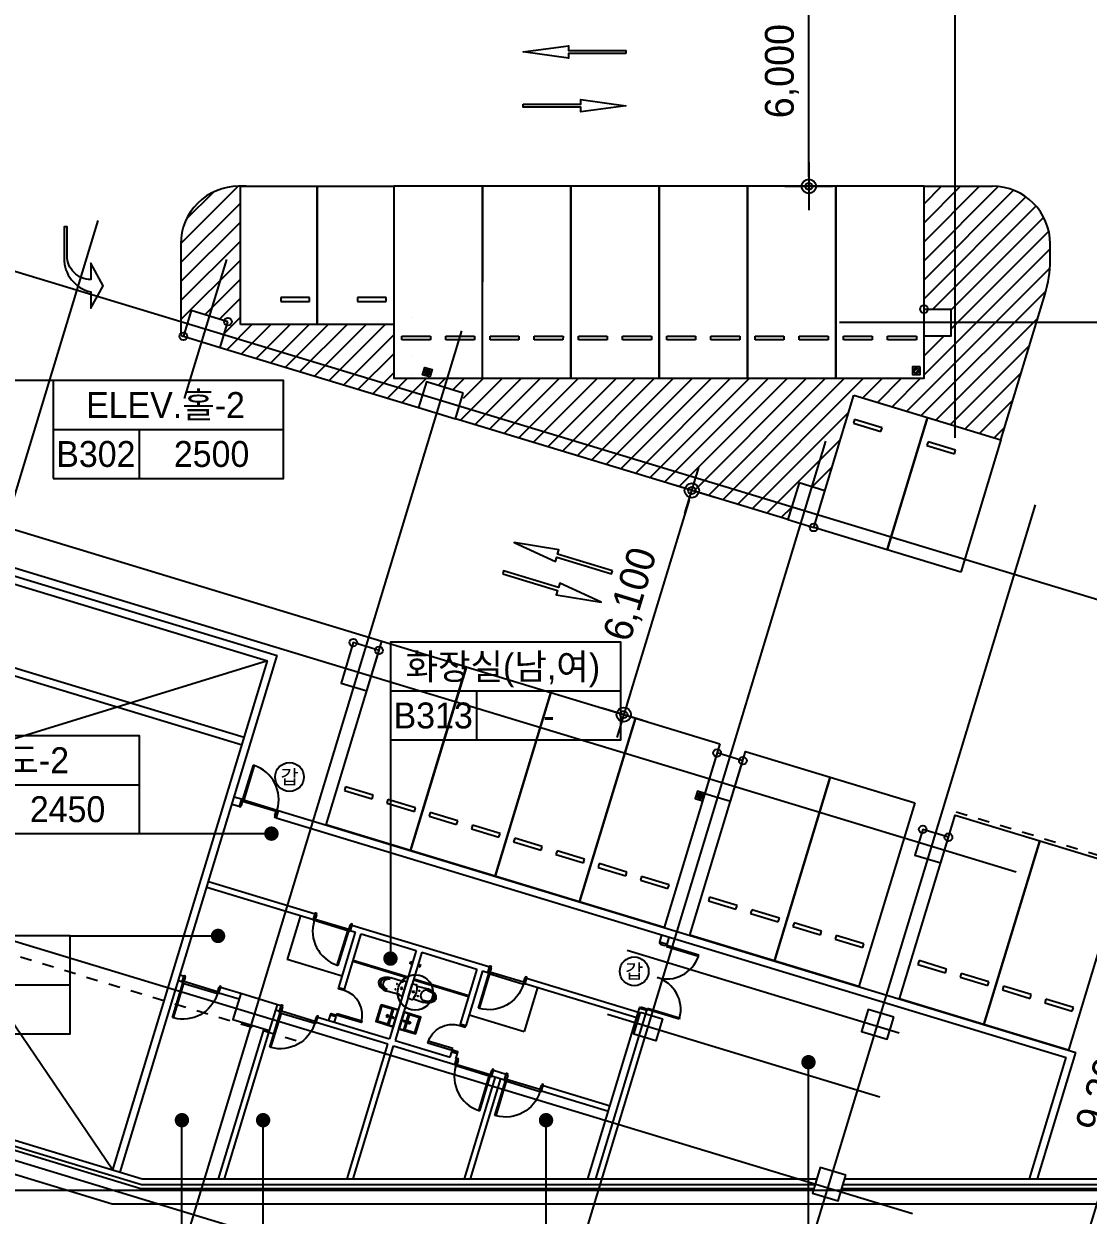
# Model space of a CAD drawing. Header units: metres. Extents: x 630750 to 860239, y 578133 to 726633.
# Drawn here: x 713767 to 741477, y 609664 to 640692 of the extents above; entities that cross this region are included whole.
import ezdxf
from ezdxf.enums import TextEntityAlignment as Align

# ---------------------------------------------------------------- set-up
doc = ezdxf.new("R2010")
doc.units = ezdxf.units.M
doc.header["$LTSCALE"] = 300
doc.linetypes.add('HIDDEN', pattern=[2, 1, -1])
doc.layers.get('Defpoints').update_dxf_attribs({"color": 8})
for name, color, linetype in [('A-CEN-1', 1, 'Continuous'), ('A-CON', 2, 'Continuous'), ('A-DIM', 7, 'Continuous'), ('A-DOR', 4, 'Continuous'), ('A-HAT-1', 9, 'Continuous'), ('A-HAT-2', 8, 'Continuous'), ('A-PARK', 4, 'Continuous'), ('A-ROM', 7, 'Continuous'), ('A-TOL', 4, 'Continuous'), ('A-WAL-BLK', 3, 'Continuous'), ('A-WAL-DW', 7, 'Continuous'), ('A-WALL-CONC', 2, 'Continuous'), ('A-코너가드', 7, 'Continuous'), ('DIM', 7, 'Continuous'), ('DOR', 4, 'Continuous'), ('PAK', 8, 'Continuous'), ('PARK-SOL', 251, 'Continuous'), ('블럭', 7, 'Continuous'), ('주차장배수', 3, 'Continuous')]:
    doc.layers.add(name, color=color, linetype=linetype)
doc.styles.add('TEXT', font='')
doc.styles.add('TEXT(돋음)', font='')
doc.styles.add('돋움', font='')
doc.styles.get('TEXT').set_extended_font_data('DotumChe')
doc.styles.get('TEXT(돋음)').set_extended_font_data('Dotum')
doc.styles.get('돋움').set_extended_font_data('Dotum')
doc.dimstyles.new('DIM250', dxfattribs={"dimscale": 250, "dimtxt": 3, "dimasz": 1, "dimexe": 2, "dimexo": 3, "dimgap": 1, "dimtad": 1, "dimdec": 0, "dimzin": 0, "dimdsep": 46, "dimlunit": 6, "dimtxsty": 'TEXT(돋음)', "dimblk": 'Z_DOT', "dimcen": 2.5, "dimdle": 2, "dimclrd": 256, "dimclre": 256, "dimclrt": 3, "dimadec": 0, "dimazin": 0, "dimtfac": 1, "dimtdec": 0, "dimtix": 1, "dimtmove": 2, "dimatfit": 3, "dimldrblk": 'Z_DOT', "dimfxl": 1, "dimtolj": 1, "dimtzin": 0, "dimarcsym": 0})

# ---------------------------------------------------------------- blocks, each defined once
blk = doc.blocks.new('sym-rom')
at = {"color": 0, "linetype": 'ByBlock'}
for p, q in [((0, 5.1), (24, 5.1)), ((9, 0), (9, 5.1))]:
    blk.add_line(p, q, dxfattribs=at)
blk.add_lwpolyline([(0, 0), (24, 0), (24, 10.2), (0, 10.2)], close=True, dxfattribs=at)
blk = doc.blocks.new('351')
at = {"ltscale": 5}
for points in [[(1383106, 4240352), (1378268, 4241613), (1378848, 4243839), (1383686, 4242578), (1383106, 4240352)], [(1379765, 4243393), (1379576, 4242667)], [(1379673, 4242642), (1379862, 4243368)], [(1379862, 4243368), (1379765, 4243393)], [(1379862, 4243368), (1379765, 4243393)], [(1379576, 4242667), (1379673, 4242642)], [(1379475, 4242280), (1379286, 4241555)], [(1379383, 4241529), (1379572, 4242255)], [(1379572, 4242255), (1379475, 4242280)], [(1379286, 4241555), (1379383, 4241529)]]:
    blk.add_lwpolyline(points, dxfattribs=at)
for points in [[(1379765, 4243393), (1379576, 4242667)], [(1379673, 4242642), (1379862, 4243368)], [(1379576, 4242667), (1379673, 4242642)], [(1379475, 4242280), (1379286, 4241555)], [(1379383, 4241529), (1379572, 4242255)], [(1379572, 4242255), (1379475, 4242280)], [(1379286, 4241555), (1379383, 4241529)]]:
    blk.add_lwpolyline(points)
blk = doc.blocks.new('세면대 B-2')
at = {"linetype": 'Continuous'}
for p, q in [((284359440, 627393399, 0), (284359440, 626938399, 0)), ((284824440, 627393399, 0), (284359440, 627393399, 0)), ((284369440, 627383399, 0), (284369440, 627263399, 0)), ((284814440, 627383399, 0), (284369440, 627383399, 0)), ((284814440, 627383399, 0), (284814440, 627263399, 0)), ((284824440, 627393399, 0), (284824440, 626938399, 0)), ((284576940, 627263399, 0), (284369440, 627263399, 0)), ((284369440, 627253399, 0), (284369440, 626938399, 0)), ((284576940, 627253399, 0), (284369440, 627253399, 0)), ((284389440, 627233399, 0), (284389440, 626958399, 0)), ((284576940, 627233399, 0), (284389440, 627233399, 0)), ((284399440, 627253399, 0), (284576940, 627253399, 0)), ((284541940, 627170819, 0), (284641940, 627170819, 0)), ((284576940, 627323399, 0), (284576940, 627216494, 0)), ((284606940, 627216494, 0), (284576940, 627216494, 0)), ((284591940, 627202414, 0), (284591940, 627120819, 0)), ((284606940, 627323399, 0), (284606940, 627216494, 0)), ((284814440, 627263399, 0), (284606940, 627263399, 0)), ((284606940, 627253399, 0), (284784440, 627253399, 0)), ((284814440, 627253399, 0), (284606940, 627253399, 0)), ((284794440, 627233399, 0), (284606940, 627233399, 0)), ((284794440, 627233399, 0), (284794440, 626958399, 0)), ((284814440, 627253399, 0), (284814440, 626938399, 0)), ((284369440, 626938399, 0), (284814440, 626938399, 0)), ((284369440, 626928399, 0), (284814440, 626928399, 0)), ((284389440, 626958399, 0), (284794440, 626958399, 0))]:
    blk.add_line(p, q, dxfattribs=at)
for centre, radius in [((284591940, 627170819, 0), 22500), ((284591940, 627323399, 0), 15000), ((284591940, 627170819, 0), 15000)]:
    blk.add_circle(centre, radius, dxfattribs=at)
for centre, start, end in [((284369440, 626938399, 0), 180, 270.0000001), ((284814440, 626938399, 0), 270.0000001, 0)]:
    blk.add_arc(centre, 10000, start, end, dxfattribs=at)
blk = doc.blocks.new('양변기-G')
for p, q in [((290422932, 639589937), (290422932, 639951695)), ((290436606, 639965369), (290534282, 639970960)), ((290559410, 639943585), (290850146, 639954663)), ((290436606, 639576263), (290534282, 639570672)), ((290559410, 639598047), (290850146, 639586970))]:
    blk.add_line(p, q)
for centre, radius in [((290508325, 639770156), 21064), ((290653041, 639842524), 9340), ((290653041, 639699108), 9340)]:
    blk.add_circle(centre, radius)
for centre, radius, start, end in [((290436606, 639951695), 13674, 90, 180), ((290534282, 639950567), 20394, 23.7325948, 96.552123), ((290132046, 639770816), 460965, 360, 24.0635358), ((290854809, 639770913), 141610, 90, 270), ((290436606, 639589937), 13674, 180, 270), ((290534282, 639591066), 20394, 263.4478769, 336.2674052), ((290132046, 639770816), 460965, 335.9364641, 360)]:
    blk.add_arc(centre, radius, start, end)
blk.add_ellipse((290845816, 639774363), major_axis=(282184, -6118), ratio=0.638977119, start_param=0.014255187, end_param=1.569302249)
at = {"extrusion": (0, 0, -1)}
for centre, major_axis, ratio, start_param, end_param in [((290858271, 639770816), (223476, 0), 0.633422492, 4.696893956, 7.869476658), ((290849069, 639770816), (223476, 0), 0.633422492, 4.73807632, 7.828294294), ((290845816, 639767270), (282184, 6118), 0.638977119, 0.014255187, 1.569302249)]:
    blk.add_ellipse(centre, major_axis=major_axis, ratio=ratio, start_param=start_param, end_param=end_param, dxfattribs=at)
blk = doc.blocks.new('Z_DOT')
at = {"layer": 'DIM', "color": 7}
for p, q in [((0, -2.5), (0, 2.5)), ((-2.5, 0), (2.5, 0))]:
    blk.add_line(p, q, dxfattribs=at)
for radius in [0.75, 0.375]:
    blk.add_circle((0, 0), radius, dxfattribs=at)
blk = doc.blocks.new('*D47')
at = {"layer": 'A-DIM', "lineweight": -2, "transparency": 16777216}
for p, q in [((742476, 617736), (744401, 617152)), ((743850, 617058), (741295, 608637)), ((739776, 608837), (741701, 608253))]:
    blk.add_line(p, q, dxfattribs=at)
at = {"layer": 'Defpoints', "color": 0, "transparency": 16777216}
for p in [(741758, 617954), (739058, 609055), (741222, 608398)]:
    blk.add_point(p, dxfattribs=at)
at = {"layer": 'A-DIM', "lineweight": -2, "transparency": 16777216, "xscale": 250, "yscale": 250, "zscale": 250}
for p, rotation in [((743923, 617297), 73.11999999999756), ((741222, 608398), 253.1199999999976)]:
    blk.add_blockref('Z_DOT', p, dxfattribs=dict(at, rotation=rotation))
at = {"layer": 'A-DIM', "color": 3, "transparency": 16777216, "insert": (741905, 613050), "char_height": 750, "attachment_point": 5, "rotation": 73.12, "style": 'TEXT(돋음)'}
blk.add_mtext('\\A1;9,300', dxfattribs=at)
blk = doc.blocks.new('D-10-18-A')
at = {"layer": 'A-DOR'}
for p, q in [((76691, 411255), (76691, 410315)), ((76721, 411255), (76691, 411255)), ((76721, 411255), (76721, 410315)), ((76691, 410315), (76721, 410315))]:
    blk.add_line(p, q, dxfattribs=at)
for points in [[(76661, 410315), (76661, 410115), (76691, 410115), (76691, 410160), (76706, 410160), (76706, 410270), (76691, 410270), (76691, 410315)], [(77661, 410315), (77661, 410115), (77631, 410115), (77631, 410160), (77616, 410160), (77616, 410270), (77631, 410270), (77631, 410315)]]:
    blk.add_lwpolyline(points, close=True, dxfattribs=at)
blk.add_arc((76691, 410315), 940, 0, 88.1729, dxfattribs=at)
at = {"layer": 'DOR', "color": 9}
for points in [[(76691, 410315), (77631, 410315)], [(77616, 410270), (76706, 410270)]]:
    blk.add_lwpolyline(points, dxfattribs=at)
blk = doc.blocks.new('*D116')
at = {"layer": 'A-DIM', "lineweight": -2, "transparency": 16777216}
for p, q in [((744625, 624817), (748464, 623653)), ((747913, 623559), (743209, 608057)), ((739776, 608837), (743614, 607672))]:
    blk.add_line(p, q, dxfattribs=at)
at = {"layer": 'Defpoints', "color": 0, "transparency": 16777216}
for p in [(743907, 625035), (739058, 609055), (743136, 607817)]:
    blk.add_point(p, dxfattribs=at)
at = {"layer": 'A-DIM', "lineweight": -2, "transparency": 16777216, "xscale": 250, "yscale": 250, "zscale": 250}
for p, rotation in [((747985, 623798), 73.12000000000133), ((743136, 607817), 253.1200000000013)]:
    blk.add_blockref('Z_DOT', p, dxfattribs=dict(at, rotation=rotation))
at = {"layer": 'A-DIM', "color": 3, "transparency": 16777216, "insert": (744893, 616010), "char_height": 750, "attachment_point": 5, "rotation": 73.12, "style": 'TEXT(돋음)'}
blk.add_mtext('\\A1;16,700', dxfattribs=at)
blk = doc.blocks.new('park_small')
at = {"layer": 'PAK', "ltscale": 5}
for p, q in [((107431, -323693), (109347, -323120)), ((109347, -323120), (110378, -326569)), ((108462, -327142), (107431, -323693)), ((110378, -326569), (108462, -327142))]:
    blk.add_line(p, q, dxfattribs=at)
at = {"layer": 'PAK'}
for points in [[(108513, -323996), (107794, -324211)], [(107794, -324211), (107823, -324307)], [(107823, -324307), (108541, -324092)], [(108541, -324092), (108513, -323996)]]:
    blk.add_lwpolyline(points, dxfattribs=at)
at = {"layer": 'PAK', "ltscale": 5}
for points in [[(108513, -323996), (107794, -324211)], [(107794, -324211), (107823, -324307)], [(107823, -324307), (108541, -324092)], [(108541, -324092), (108513, -323996)]]:
    blk.add_lwpolyline(points, dxfattribs=at)
blk = doc.blocks.new('*D120')
at = {"layer": 'A-DIM', "lineweight": -2, "transparency": 16777216}
for p, q in [((734605, 642460), (733705, 642460)), ((734205, 636710), (734205, 642210)), ((734605, 636460), (733705, 636460))]:
    blk.add_line(p, q, dxfattribs=at)
at = {"layer": 'Defpoints', "color": 0, "transparency": 16777216}
for p in [(734205, 642460), (735355, 642460), (735355, 636460)]:
    blk.add_point(p, dxfattribs=at)
at = {"layer": 'A-DIM', "lineweight": -2, "transparency": 16777216, "xscale": 250, "yscale": 250, "zscale": 250}
for p, rotation in [((734205, 642460), 90), ((734205, 636460), 270)]:
    blk.add_blockref('Z_DOT', p, dxfattribs=dict(at, rotation=rotation))
at = {"layer": 'A-DIM', "color": 3, "transparency": 16777216, "insert": (733507, 639460), "char_height": 750, "attachment_point": 5, "rotation": 90, "style": 'TEXT(돋음)'}
blk.add_mtext('\\A1;6,000', dxfattribs=at)
blk = doc.blocks.new('d-18-18')
at = {"layer": 'A-DOR'}
for p, q in [((73696, 448489), (74565, 448489)), ((73696, 448459), (73696, 448489)), ((73696, 448459), (74565, 448459)), ((74565, 448459), (74565, 448489)), ((73696, 446779), (74565, 446779)), ((73696, 446779), (73696, 446749)), ((73696, 446749), (74565, 446749)), ((74565, 446749), (74565, 446779))]:
    blk.add_line(p, q, dxfattribs=at)
for points in [[(74565, 448459), (73696, 448459)], [(74565, 446779), (73696, 446779)]]:
    blk.add_lwpolyline(points, dxfattribs=at)
for points in [[(74565, 448519), (74765, 448519), (74765, 448489), (74720, 448489), (74720, 448474), (74610, 448474), (74610, 448489), (74565, 448489)], [(74565, 446719), (74765, 446719), (74765, 446749), (74720, 446749), (74720, 446764), (74610, 446764), (74610, 446749), (74565, 446749)]]:
    blk.add_lwpolyline(points, close=True, dxfattribs=at)
for centre, start, end in [((74565, 448489), 181.9742, 270), ((74565, 446749), 90, 178.0258)]:
    blk.add_arc(centre, 870, start, end, dxfattribs=at)
blk = doc.blocks.new('DOOR-2')
at = {"layer": 'A-DOR'}
for points in [[(150, -40), (0, -40), (0, 0), (150, 0)], [(150, -750), (0, -750), (0, -710), (150, -710)], [(150, -664), (820, -664), (820, -710), (150, -710)]]:
    blk.add_lwpolyline(points, close=True, dxfattribs=at)
blk.add_arc((150, -710), 670, 0, 90, dxfattribs=at)
blk = doc.blocks.new('*D79')
at = {"layer": 'A-DIM', "lineweight": -2, "transparency": 16777216}
for p, q in [((731630, 628395), (730680, 628683)), ((731086, 628299), (729460, 622940)), ((729859, 622558), (728909, 622846))]:
    blk.add_line(p, q, dxfattribs=at)
at = {"layer": 'Defpoints', "color": 0, "transparency": 16777216}
for p in [(732348, 628177), (729387, 622701), (730577, 622340)]:
    blk.add_point(p, dxfattribs=at)
at = {"layer": 'A-DIM', "lineweight": -2, "transparency": 16777216, "xscale": 250, "yscale": 250, "zscale": 250}
for p, rotation in [((731159, 628538), 73.12000000002067), ((729387, 622701), 253.1200000000207)]:
    blk.add_blockref('Z_DOT', p, dxfattribs=dict(at, rotation=rotation))
at = {"layer": 'A-DIM', "color": 3, "transparency": 16777216, "insert": (729605, 625822), "char_height": 750, "attachment_point": 5, "rotation": 73.12, "style": 'TEXT(돋음)'}
blk.add_mtext('\\A1;6,100', dxfattribs=at)
blk = doc.blocks.new('*D63')
at = {"layer": 'A-DIM', "lineweight": -2, "transparency": 16777216}
for p, q in [((676005, 615595), (674845, 611770)), ((729950, 595571), (675229, 612176)), ((731205, 598845), (730044, 595020))]:
    blk.add_line(p, q, dxfattribs=at)
at = {"layer": 'Defpoints', "color": 0, "transparency": 16777216}
for p in [(676223, 616313), (674990, 612249), (731422, 599563)]:
    blk.add_point(p, dxfattribs=at)
at = {"layer": 'A-DIM', "lineweight": -2, "transparency": 16777216, "xscale": 250, "yscale": 250, "zscale": 250}
for p, rotation in [((674990, 612249), 163.1200016540706), ((730189, 595499), 343.1200016540706)]:
    blk.add_blockref('Z_DOT', p, dxfattribs=dict(at, rotation=rotation))
at = {"layer": 'A-DIM', "color": 3, "transparency": 16777216, "insert": (702792, 604541), "char_height": 750, "attachment_point": 5, "rotation": 343.12, "style": 'TEXT(돋음)'}
blk.add_mtext('\\A1;57,684', dxfattribs=at)

msp = doc.modelspace()

# ---------------------------------------------------------------- linework, layer by layer
at = {"layer": 'A-CEN-1', "linetype": 'Continuous'}
for p, q in [((738004.4, 708258.8), (738004.4, 629910.2)), ((694392.6, 640060), (741754.1, 625688.5)), ((707021, 606967.3), (715701.1, 635572.7)), ((686992.6, 634572.3), (739605.4, 618607.4)), ((717950.7, 630932.9), (719050.3, 634556.4)), ((716494.5, 604092.7), (725174.5, 632698.1)), ((796986.4, 632910.2), (735004.4, 632910.2)), ((725967.9, 601218), (734648, 629823.4)), ((673280.2, 629014.5), (736905, 609708)), ((731422.3, 599562.9), (740102.4, 628168.3)), ((671694.8, 623789.7), (735319.6, 604483.3)), ((796986.4, 610310.2), (703228.6, 610310.2))]:
    msp.add_line(p, q, dxfattribs=at)
at = {"layer": 'A-CEN-1'}
for p, q in [((729470.7, 616562), (736555.3, 614412.3)), ((728965.4, 614897), (736050, 612747.2))]:
    msp.add_line(p, q, dxfattribs=at)
at = {"layer": 'A-CON'}
for points in [[(719080.6, 632934.4), (718123.7, 633224.8), (717920.4, 632554.9), (718877.3, 632264.5)], [(737204.4, 633260.2), (737904.4, 633260.2), (737904.4, 632560.2), (737204.4, 632560.2)], [(725204.9, 631076), (724247.9, 631366.4), (724044.7, 630696.6), (725001.6, 630406.2)], [(733952, 628735.3), (733661.7, 627778.4), (734331.5, 627575.1), (734621.9, 628532)], [(723014.2, 624373.3), (722344.4, 624576.6), (722025, 623524), (722694.8, 623320.7)], [(732487.7, 621498.7), (731817.8, 621701.9), (731498.4, 620649.3), (732168.3, 620446.1)], [(737840.5, 619508.7), (737170.6, 619711.9), (736967.4, 619042.1), (737637.2, 618838.8)], [(720370.3, 615143.4), (719413.3, 615433.8), (719210.1, 614763.9), (720167, 614473.5)], [(736417.7, 614819.8), (735747.8, 615023), (735573.6, 614448.9), (736243.4, 614245.6)], [(735169.1, 610705.1), (734499.2, 610908.3), (734296, 610238.5), (734965.8, 610035.2)]]:
    msp.add_lwpolyline(points, close=True, dxfattribs=at)
at = {"layer": 'A-HAT-1', "color": 8, "linetype": 'Continuous'}
for p, q in [((703699.1, 629084.8), (716086.5, 610841.5)), ((720111.1, 624104.7), (696469.8, 616794.1))]:
    msp.add_line(p, q, dxfattribs=at)
at = {"layer": 'A-HAT-1', "linetype": 'HIDDEN'}
for p, q in [((679804.4, 626669), (720891.7, 614201.4)), ((738040.2, 620166.8), (746102.1, 617720.5))]:
    msp.add_line(p, q, dxfattribs=at)
at = {"layer": 'A-HAT-2'}
for p, q in [((719554.5, 636460.2), (719353.6, 636460.2)), ((737204.5, 636460.2), (738988.4, 636460.2)), ((717854.5, 634960.2), (717854.5, 632626.8)), ((740488.4, 634529.5), (740488.4, 634960.2)), ((739204.5, 629858.5), (740357.7, 633659)), ((717904.2, 632559.8), (717920.4, 632554.9)), ((718877.3, 632264.5), (724044.7, 630696.6)), ((733661.7, 627778.4), (725001.6, 630406.2))]:
    msp.add_line(p, q, dxfattribs=at)
for centre, radius, start, end in [((719354.5, 634960.2), 1500, 90.00001, 180.00001), ((738988.4, 634960.2), 1500, 0, 90), ((737486.8, 634529.5), 3000, 343.10921, 0), ((717924.5, 632626.8), 70, 180.00001, 253.12)]:
    msp.add_arc(centre, radius, start, end, dxfattribs=at)
at = {"layer": 'A-PARK', "color": 8}
for points in [[(729437.7, 639920.2), (727943.4, 639920.2), (727943.4, 639800.2), (726771.1, 639960.2), (727943.4, 640120.2), (727943.4, 640000.2), (729437.7, 640000.2)], [(726771.1, 638600.3), (728265.4, 638600.3), (728265.4, 638720.3), (729437.7, 638560.3), (728265.4, 638400.2), (728265.4, 638520.2), (726771.1, 638520.2)], [(729093.9, 626446.1), (727663.9, 626880), (727698.7, 626994.8), (726530.5, 627182.1), (727605.8, 626688.6), (727640.6, 626803.4), (729070.6, 626369.5)], [(726233.9, 626369.8), (727663.9, 625935.9), (727629, 625821), (728797.3, 625633.8), (727722, 626127.3), (727687.1, 626012.4), (726257.1, 626446.4)]]:
    msp.add_lwpolyline(points, close=True, dxfattribs=at)
msp.add_lwpolyline([(714894.4, 634648.5), (714894.4, 635400.6), (714814.4, 635400.6), (714814.4, 634584.4), (714814.4, 634584.4), (714814.4, 634584.4), (714814.4, 634584.4), (714814.4, 634584.4), (714814.4, 634584.4, 0.3560214), (715510.6, 633712.3), (715510.6, 633712.3), (715510.6, 633286.2), (715830.6, 633872.3), (715510.6, 634458.5), (715510.6, 634032.4, -0.4142136)], format="xyb", close=True, dxfattribs=at)
at = {"layer": 'A-ROM', "color": 7}
for p, q in [((714530.3, 631401.3), (707035.4, 631401.3)), ((723312.2, 622041.4), (723312.2, 616330.4)), ((716780.9, 619600.7), (720213.6, 619600.7)), ((714970.3, 616937.4), (718823.1, 616937.4)), ((734195.7, 608201.4), (734195.7, 613647.8)), ((717882.7, 608285.1), (717882.7, 612137.9)), ((719996.6, 608285.1), (719996.6, 612137.9)), ((727362.8, 608285.1), (727362.8, 612137.9))]:
    msp.add_line(p, q, dxfattribs=at)
at = {"layer": 'A-ROM', "color": 7, "const_width": 187.5}
for points in [[(720213.6, 619507, -1), (720213.6, 619694.5, -1)], [(718823.1, 616843.7, -1), (718823.1, 617031.2, -1)], [(723218.4, 616346.1, -1), (723405.9, 616346.1, -1)], [(734289.4, 613647.8, -1), (734101.9, 613647.8, -1)], [(717976.5, 612137.9, -1), (717789, 612137.9, -1)], [(720090.3, 612137.9, -1), (719902.8, 612137.9, -1)], [(727456.5, 612137.9, -1), (727269, 612137.9, -1)]]:
    msp.add_lwpolyline(points, format="xyb", close=True, dxfattribs=at)
at = {"layer": 'A-TOL'}
for p, q in [((723767.7, 615836.9), (722332.3, 616272.2)), ((723776.4, 615865.6), (722341, 616300.9)), ((723883.8, 616219.7), (723808.9, 616242.4)), ((723838.4, 616270.8), (723817.6, 616202.4)), ((723883.8, 616219.7), (723817.6, 616202.4)), ((723883.8, 616219.7), (723838.4, 616270.8)), ((724027.3, 616176.1), (724093.5, 616193.4)), ((724027.3, 616176.1), (724102.3, 616153.4)), ((724027.3, 616176.1), (724072.8, 616125)), ((724093.5, 616193.4), (724072.8, 616125)), ((723911.3, 615793.3), (725346.7, 615358)), ((723920, 615822.1), (725355.4, 615386.8))]:
    msp.add_line(p, q, dxfattribs=at)
at = {"layer": 'A-WAL-BLK'}
for p, q in [((699171.3, 628279.9), (719505.7, 622109.6)), ((699304.6, 628030.4), (719447.7, 621918.2)), ((713221.4, 626195.4), (720111.1, 624104.7)), ((713279.4, 626386.8), (720360.6, 624238)), ((716086.5, 610841.5), (720111.1, 624104.7)), ((716277.9, 610783.4), (720360.6, 624238)), ((679854.4, 621679.1), (716826.5, 610460.2)), ((680004.4, 621790.4), (716848.7, 610610.2)), ((719434.1, 620495.8), (719242.7, 620553.9)), ((719376, 620304.5), (719184.6, 620362.5)), ((719434.1, 620495.8), (719376, 620304.5)), ((720391, 620205.5), (720332.9, 620014.1)), ((720332.9, 620014.1), (735834.9, 615310.1)), ((720391, 620205.5), (741156, 613904.5)), ((730322.4, 616773.8), (730380.5, 616965.2)), ((730513.8, 616715.8), (730571.9, 616907.1)), ((730513.8, 616715.8), (730322.4, 616773.8)), ((735834.9, 615310.1), (740906.6, 613771.2)), ((728452.1, 610610.2), (729799.8, 615051.4)), ((728661.2, 610610.2), (729991.2, 614993.3)), ((729991.2, 614993.3), (729799.8, 615051.4)), ((739947.4, 610610.2), (740906.6, 613771.2)), ((740156.4, 610610.2), (741156, 613904.5)), ((716826.5, 610460.2), (734363.3, 610460.2)), ((716848.7, 610610.2), (734408.8, 610610.2)), ((735094.8, 610460.2), (770304.4, 610460.2)), ((735140.3, 610610.2), (770154.4, 610610.2))]:
    msp.add_line(p, q, dxfattribs=at)
at = {"layer": 'A-WAL-DW'}
for p, q in [((718531.3, 618209.5), (721306.4, 617367.4)), ((718574.8, 618353), (721349.9, 617510.9)), ((720971.4, 617469), (720623, 616320.7)), ((721349.9, 617510.9), (721306.4, 617367.4)), ((722306.8, 617220.6), (722263.3, 617077)), ((722306.8, 617220.6), (725895.3, 616131.7)), ((721971.1, 615598), (722406.4, 617033.6)), ((722114.6, 615554.4), (722550, 616990)), ((722263.3, 617077), (722406.4, 617033.6)), ((722550, 616990), (723985.3, 616554.5)), ((723985.4, 616554.6), (723288.8, 614257.8)), ((722058.4, 615885.2), (720623, 616320.7)), ((724128.9, 616511.1), (723432.4, 614214.2)), ((724128.9, 616510.9), (725564.6, 616075.3)), ((717930.1, 615883.8), (717834.4, 615912.9)), ((725564.6, 616075.3), (725129.2, 614640.3)), ((725708.2, 616031.7), (725272.7, 614596.7)), ((725708.2, 616031.7), (725851.7, 615988.1)), ((725895.3, 616131.7), (725851.7, 615988.1)), ((717886.5, 615740.3), (717790.8, 615769.3)), ((717886.5, 615740.3), (717930.1, 615883.8)), ((718843.5, 615449.9), (718887, 615593.5)), ((719413.3, 615433.8), (718887, 615593.5)), ((721971.1, 615598), (722114.6, 615554.4)), ((727143.5, 615596.1), (726795.1, 614447.9)), ((726852.2, 615841.3), (726808.6, 615697.8)), ((726808.6, 615697.8), (729727.2, 614812.2)), ((726852.2, 615841.3), (729770.7, 614955.7)), ((719369.8, 615290.2), (718843.5, 615449.9)), ((720422.4, 614970.8), (720326.7, 614999.8)), ((720466, 615114.3), (720370.3, 615143.4)), ((720422.4, 614970.8), (720466, 615114.3)), ((721379.3, 614680.4), (721422.9, 614824)), ((723245.3, 614114.2), (721379.3, 614680.4)), ((721422.9, 614824), (723288.8, 614257.8)), ((721709.9, 614736.7), (721753.4, 614880.3)), ((721753.4, 614880.3), (721897, 614836.7)), ((721853.4, 614693.2), (721897, 614836.7)), ((725359.7, 614883.4), (726795.1, 614447.9)), ((718838, 610610.2), (720023.5, 614517.1)), ((718994.7, 610610.2), (720167, 614473.5)), ((725272.7, 614596.7), (725129.2, 614640.3)), ((722182, 610610.2), (723245.3, 614114.2)), ((722338.8, 610610.2), (723388.8, 614070.7)), ((723388.8, 614070.7), (724991.7, 613584.3)), ((723432.4, 614214.2), (724867.7, 613778.7)), ((724867.9, 613779.1), (724911.4, 613922.6)), ((725054.9, 613879.1), (724911.4, 613922.6)), ((724991.7, 613584.3), (725035.2, 613727.8)), ((725011.3, 613735.1), (725035.2, 613727.8)), ((725011.4, 613735.5), (725054.9, 613879.1)), ((725948.6, 613293.9), (725992.1, 613437.5)), ((725992.1, 613437.5), (726327.1, 613335.8)), ((725238.7, 610610.2), (726044.3, 613264.9)), ((725395.5, 610610.2), (726187.8, 613221.3)), ((725948.6, 613293.9), (726283.5, 613192.3)), ((726283.5, 613192.3), (726327.1, 613335.8)), ((727240.4, 612901.9), (727284, 613045.5)), ((727240.4, 612901.9), (728986.8, 612372)), ((727284, 613045.5), (729030.3, 612515.6))]:
    msp.add_line(p, q, dxfattribs=at)
at = {"layer": 'A-WALL-CONC'}
for p, q in [((679754.4, 621605), (716811.7, 610360.2)), ((679154.4, 621160), (716063.5, 609960.2)), ((716811.7, 610360.2), (734332.9, 610360.2)), ((735064.4, 610360.2), (770454.4, 610360.2)), ((716063.5, 609960.2), (770854.4, 609960.2))]:
    msp.add_line(p, q, dxfattribs=at)
msp.add_lwpolyline([(729821.5, 614950.8), (730395.6, 614776.5), (730221.4, 614202.4), (729647.3, 614376.6)], close=True, dxfattribs=at)
at = {"layer": 'A-코너가드'}
for centre in [(737204.4, 633260.2), (719080.6, 632934.4), (717920.4, 632554.9), (734331.5, 627575.1), (722344.4, 624576.6), (723014.2, 624373.3), (731817.8, 621701.9), (732487, 621498.9), (737170.6, 619711.9), (737840.5, 619508.7)]:
    msp.add_circle(centre, 100, dxfattribs=at)
at = {"layer": 'PARK-SOL'}
for p, q in [((717854.5, 634967.6), (719347.1, 636460.2)), ((719496.5, 636460.2), (719496.5, 636460.2)), ((737204.5, 634518.7), (739146.1, 636460.2)), ((737204.5, 635508.6), (738156.1, 636460.2)), ((737204.5, 635013.6), (738651.1, 636460.2)), ((737204.5, 636003.6), (737661.2, 636460.2)), ((718003.2, 635611.3), (718703.5, 636311.6)), ((737204.5, 634023.7), (739537.1, 636356.3)), ((737204.5, 633528.7), (739858.1, 636182.3)), ((717854.5, 634472.7), (719404.5, 636022.7)), ((737431, 633260.2), (740118, 635947.2)), ((717854.5, 633977.7), (719404.5, 635527.7)), ((737926, 633260.2), (740318.8, 635653)), ((737904.4, 632743.7), (740451.5, 635290.8)), ((717854.5, 633482.7), (719404.5, 635032.7)), ((737204.5, 631548.8), (740488.4, 634832.6)), ((717854.5, 632987.7), (719404.5, 634537.8)), ((736753.1, 630602.4), (740488.4, 634337.7)), ((718478.8, 633117), (719404.5, 634042.8)), ((737132.8, 630487.2), (740379.3, 633733.6)), ((718858.5, 633001.8), (719404.5, 633547.8)), ((718991.1, 632639.4), (719404.5, 633052.8)), ((723854.5, 633048), (723854.5, 633048.1)), ((737512.6, 630371.9), (740165.2, 633024.6)), ((719057, 632210.3), (719706.9, 632860.2)), ((719436.7, 632095), (720201.9, 632860.2)), ((719816.4, 631979.8), (720696.9, 632860.2)), ((720196.1, 631864.5), (721191.8, 632860.2)), ((720575.8, 631749.2), (721686.8, 632860.2)), ((720955.5, 631633.9), (722181.8, 632860.2)), ((721335.2, 631518.7), (722676.8, 632860.2)), ((721715, 631403.5), (723171.7, 632860.2)), ((718408.4, 632402.3), (718411.9, 632405.8)), ((722094.7, 631288.3), (723404.5, 632598)), ((723854.5, 632553.1), (723854.5, 632553.1)), ((737204.5, 632043.8), (737721, 632560.2)), ((737654.5, 631998.8), (738215.9, 632560.2)), ((718788.1, 632287), (718791.7, 632290.5)), ((722474.5, 631173), (723404.5, 632103.1)), ((723854.5, 632058.1), (723854.5, 632058.1)), ((737892.3, 630256.7), (739949.6, 632314)), ((722854.2, 631057.8), (723404.5, 631608.1)), ((723234, 630942.6), (723751.6, 631460.2)), ((723613.7, 630827.3), (724246.6, 631460.2)), ((723854.5, 631563.1), (723854.5, 631563.1)), ((724550.2, 631268.9), (724741.6, 631460.2)), ((724929.9, 631153.6), (725236.5, 631460.2)), ((725132.7, 630366.4), (726226.5, 631460.2)), ((725218.1, 630946.8), (725731.5, 631460.2)), ((725512.4, 630251.2), (726721.5, 631460.2)), ((725892.2, 630136), (727216.4, 631460.2)), ((726271.9, 630020.7), (727711.4, 631460.2)), ((726651.7, 629905.5), (728206.4, 631460.2)), ((727031.4, 629790.3), (728701.4, 631460.2)), ((727411.2, 629675), (729196.3, 631460.2)), ((727790.9, 629559.8), (729691.3, 631460.2)), ((728170.6, 629444.6), (730186.3, 631460.2)), ((728550.4, 629329.3), (730681.3, 631460.2)), ((728930.1, 629214.1), (731176.2, 631460.2)), ((729309.9, 629098.9), (731671.2, 631460.2)), ((729689.6, 628983.6), (732166.2, 631460.2)), ((730069.4, 628868.4), (732661.2, 631460.2)), ((730449.1, 628753.2), (733156.1, 631460.2)), ((730828.9, 628638), (733651.1, 631460.2)), ((731208.6, 628522.7), (734146.1, 631460.2)), ((731588.3, 628407.5), (734641.1, 631460.2)), ((731968.1, 628292.3), (735136, 631460.2)), ((732347.8, 628177), (735631, 631460.2)), ((735613.8, 630948.1), (736126, 631460.2)), ((735993.6, 630832.8), (736621, 631460.2)), ((736373.3, 630717.6), (737115.9, 631460.2)), ((738272.1, 630141.5), (739734, 631603.4)), ((738651.8, 630026.2), (739518.3, 630892.8)), ((732727.6, 628061.8), (735243.2, 630577.5)), ((739031.5, 629911), (739302.7, 630182.2)), ((733107.3, 627946.6), (735027.4, 629866.7)), ((734288.8, 628633.1), (734811.6, 629155.9)), ((733487.1, 627831.3), (733761, 628105.3)), ((713054.5, 627656.8), (723086.8, 624612.6))]:
    msp.add_line(p, q, dxfattribs=at)
at = {"layer": '블럭', "color": 1}
for centre in [(720684.1, 621077.5), (720684.1, 621077.5), (729659.2, 616015.1), (729659.2, 616015.1)]:
    msp.add_circle(centre, 375, dxfattribs=at)
at = {"layer": '주차장배수', "color": 4}
for p, q in [((736938.6, 631634.4), (737030.2, 631726.1)), ((724217.2, 631664), (724278.3, 631549.7)), ((724328.2, 631576.3), (724267.1, 631690.6)), ((737070.2, 631686.1), (736978.6, 631594.4)), ((731303.2, 620577.1), (731417.5, 620638.2)), ((731444.2, 620588.3), (731329.9, 620527.2))]:
    msp.add_line(p, q, dxfattribs=at)
for points in [[(724339.3, 631495.4), (724148, 631553.5), (724206, 631744.9), (724397.4, 631686.8)], [(737104.4, 631760.2), (736904.4, 631760.2), (736904.4, 631560.2), (737104.4, 631560.2)], [(731498.4, 620649.3), (731307.1, 620707.4), (731249, 620516), (731440.4, 620458)]]:
    msp.add_lwpolyline(points, close=True, dxfattribs=at)
for centre in [(737004.4, 631660.2), (724272.7, 631620.1), (731373.7, 620582.7)]:
    msp.add_circle(centre, 70.7, dxfattribs=at)

# ---------------------------------------------------------------- block references
at = {"rotation": 343.1200000021422}
msp.add_blockref('D-10-18-A', (526933.9, 250118.9), dxfattribs=at)
at = {"color": 6}
for name, p, rotation in [('D-10-18-A', (914756.2, 987430.1), 163.1200000021423), ('d-18-18', (931579.1, 1022536.2), 163.1200000021423), ('D-10-18-A', (918441.5, 983647), 163.1199999879242)]:
    msp.add_blockref(name, p, dxfattribs=dict(at, rotation=rotation))
at = {"color": 6, "xscale": -1, "rotation": 163.1200000021423}
for p in [(763664, 1030613), (771629.2, 1030860.8), (766199.9, 1029843.5), (772061, 1028065)]:
    msp.add_blockref('D-10-18-A', p, dxfattribs=at)
at = {"layer": 'A-DOR', "color": 6, "rotation": 343.1298234347277}
msp.add_blockref('DOOR-2', (721971.1, 615598), dxfattribs=at)
at = {"layer": 'A-DOR', "color": 6, "xscale": -1, "rotation": 343.129823560269}
msp.add_blockref('DOOR-2', (725272.6, 614596.8), dxfattribs=at)
at = {"layer": 'A-ROM', "color": 7, "xscale": 250, "yscale": 250, "zscale": 250}
for p in [(714530.3, 628851.3), (723312.2, 622041.4), (710780.9, 619600.7), (708970.3, 614387.4)]:
    msp.add_blockref('sym-rom', p, dxfattribs=at)
at = {"layer": 'A-TOL'}
for name, p, xscale, yscale, zscale, rotation in [('양변기-G', (815941.1, -80970.2), -0.0009999999678652893, 0.0009999999310821295, 0.0009999999310821566, 343.1298115710848), ('양변기-G', (260235.5, 87550.1), 0.0009999999678652893, 0.0009999999678652893, 0.0009999999678652893, 343.1298115710848), ('세면대 B-2', (40466.3, 524514.8), -0.001000000190676001, 0.0009999999310821295, 0.0009999999310821566, 253.1298154424715), ('세면대 B-2', (1241396.5, 160327), 0.001000000190676001, 0.001000000190676001, 0.001000000190676001, 73.1298154424715)]:
    msp.add_blockref(name, p, dxfattribs=dict(at, xscale=xscale, yscale=yscale, zscale=zscale, rotation=rotation))
at = {"layer": 'PAK', "ltscale": 5}
for name, p, rotation in [('park_small', (731597.6, 291957.4), 163.3521533974001), ('park_small', (733597.6, 291957.4), 163.3521533974001), ('park_small', (824610.2, 960194.8), 326.4721650261521), ('park_small', (826524, 959614.1), 326.4721650261521), ('351', (4907535.2, -926015.1), 87.7302110877486), ('351', (4909736.1, -926682.9), 87.7302110877486), ('351', (4911937, -927350.8), 87.7302110877486), ('351', (4914137.9, -928018.6), 87.7302110877486), ('351', (4917007.9, -928889.5), 87.73021100750596), ('351', (4919208.8, -929557.4), 87.73021100750596), ('351', (4922463, -930544.8), 87.73021100750596), ('351', (4924663.9, -931212.7), 87.73021100750596)]:
    msp.add_blockref(name, p, dxfattribs=dict(at, rotation=rotation))
at = {"layer": 'PAK', "ltscale": 5, "xscale": -1, "rotation": 255.3897951542348}
for p in [(-3728709.8, 367671.6), (-3726409.8, 367671.6), (-3724109.8, 367671.6), (-3721809.8, 367671.6), (-3719509.8, 367671.6), (-3717209.8, 367671.6)]:
    msp.add_blockref('351', p, dxfattribs=at)

# ---------------------------------------------------------------- texts
at = {"layer": 'A-ROM', "color": 3, "style": '돋움'}
for s, p in [('ELEV.홀-2', (717454.9, 630763.8)), ('B302', (715642.4, 629488.8)), ('2500', (718655.3, 629488.8)), ('화장실(남,여)', (726236.7, 623953.9)), ('B313', (724424.3, 622678.9)), ('-', (727437.2, 622678.9)), ('복도-2', (713705.4, 621513.2)), ('2450', (714905.9, 620238.2))]:
    msp.add_text(s, height=675, dxfattribs=at).set_placement(p, align=Align.MIDDLE_CENTER)
at = {"layer": '블럭', "style": 'TEXT'}
for p in [(720684.1, 621077.5), (720684.1, 621077.5), (729659.2, 616015.1), (729659.2, 616015.1)]:
    msp.add_text('갑', height=375, dxfattribs=at).set_placement(p, align=Align.MIDDLE_CENTER)

# ---------------------------------------------------------------- dimensions: what is measured, and where the dimension line sits
at = {"layer": 'A-DIM'}
dim = msp.add_linear_dim(base=(734204.5, 642460.2), p1=(735354.5, 636460.2), p2=(735354.5, 642460.2), angle=90, dimstyle='DIM250', dxfattribs=at)
dim.commit()
dim.dimension.update_dxf_attribs({"geometry": '*D120', "text_midpoint": (733506.8, 639460.2)})
for p1, p2, distance, picture, middle in [((732347.8, 628177), (730576.6, 622339.9), -1242.8, '*D79', (729605.3, 625821.9)), ((743907.2, 625035.2), (739058.1, 609054.7), 4261.6, '*D116', (744892.9, 616010.1)), ((741758.5, 617954), (739058.1, 609054.7), 2261.6, '*D47', (741904.7, 613050.3)), ((731422.3, 599562.9), (676223.2, 616312.7), 4247, '*D63', (702792.2, 604541.4))]:
    dim = msp.add_aligned_dim(p1=p1, p2=p2, distance=distance, dimstyle='DIM250', dxfattribs=at)
    dim.commit()
    dim.dimension.update_dxf_attribs({"geometry": picture, "text_midpoint": middle})

doc.saveas('drawing.dxf')
